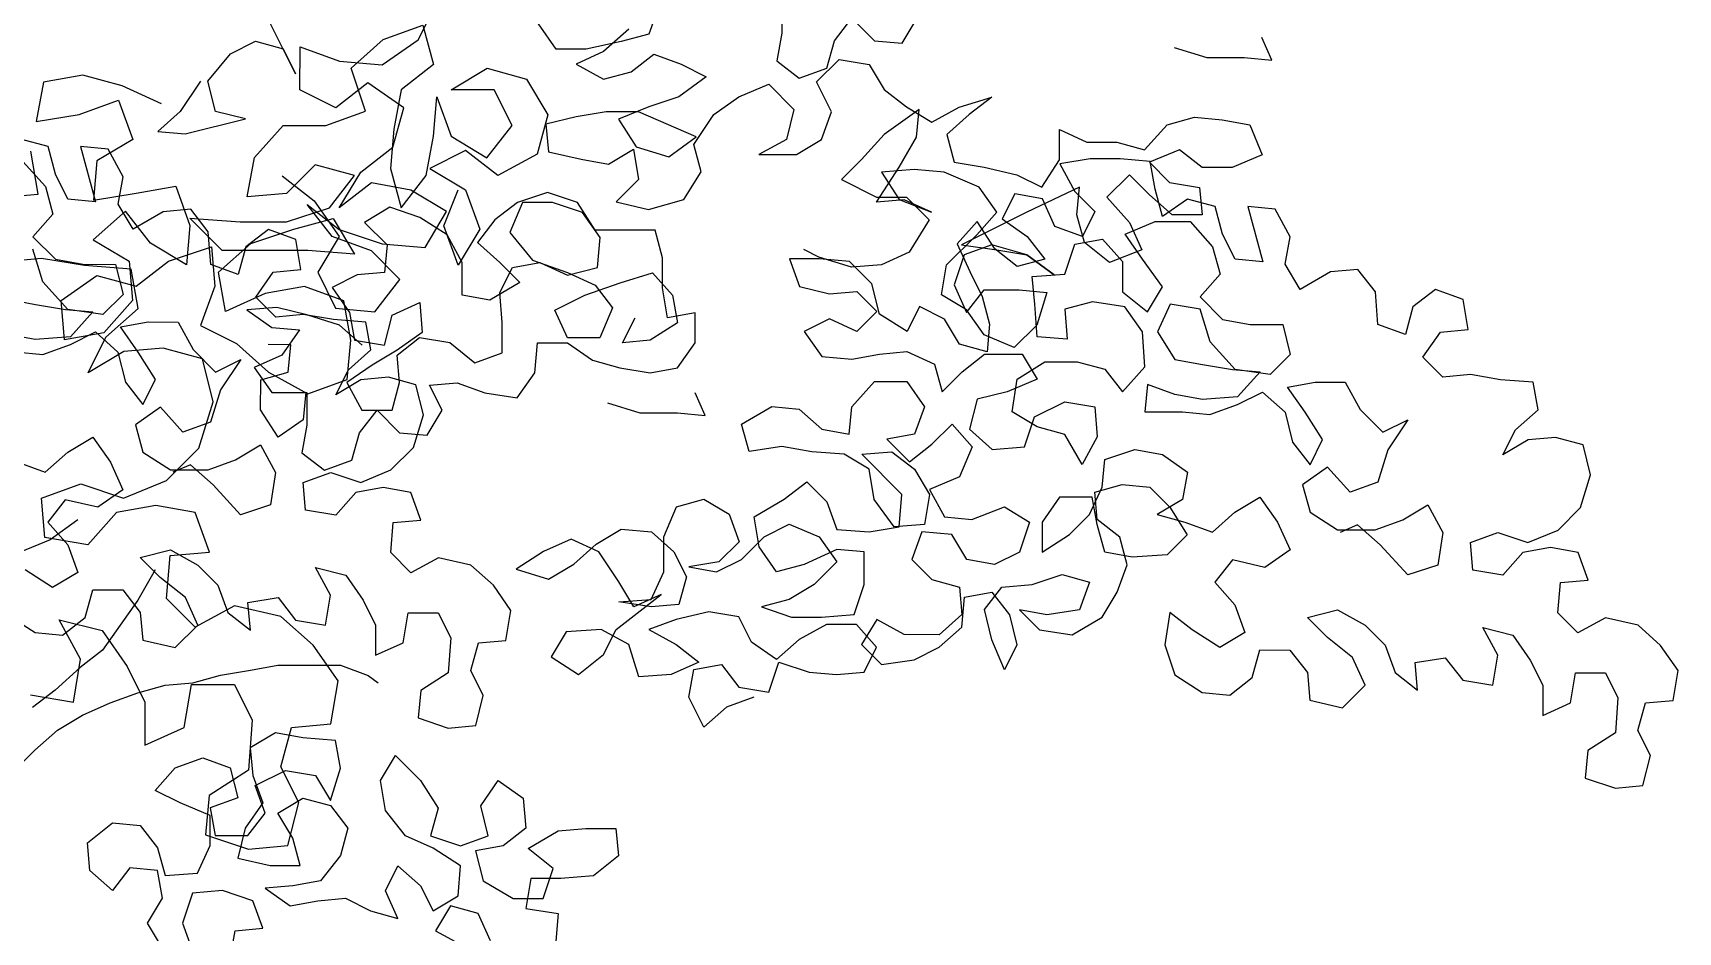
# Model space of a CAD drawing. Header units: millimetres. Extents: x -249630 to 95394, y -188036 to 109963.
# Drawn here: x -72138 to -71546, y 97135 to 97459 of the extents above; entities that cross this region are included whole.
import ezdxf

# ---------------------------------------------------------------- set-up
doc = ezdxf.new("R2010")
doc.units = ezdxf.units.MM
doc.layers.add('AHojas', color=86, linetype='Continuous')
doc.layers.add('ATronco', color=36, linetype='Continuous')

# ---------------------------------------------------------------- blocks, each defined once
blk = doc.blocks.new('Arbol_01')
at = {"layer": 'AHojas'}
for p, q in [((0.54031, 2.16299), (0.5249, 2.19389)), ((0.74022, 2.1931), (0.74021, 2.17972)), ((0.68964, 2.19065), (0.68551, 2.17933)), ((0.64741, 2.17319), (0.64021, 2.18349)), ((0.76183, 2.17661), (0.76905, 2.18587)), ((0.76905, 2.18587), (0.77831, 2.17659)), ((0.78963, 2.17555), (0.79582, 2.18585)), ((0.67728, 2.1814), (0.66697, 2.17214)), ((0.68551, 2.17933), (0.67418, 2.17625)), ((0.74021, 2.17972), (0.73814, 2.16839)), ((0.51355, 2.17125), (0.52385, 2.17639)), ((0.52385, 2.17639), (0.53517, 2.17329)), ((0.53517, 2.17329), (0.54031, 2.16299)), ((0.67418, 2.17625), (0.65976, 2.17317)), ((0.75873, 2.16529), (0.76183, 2.17661)), ((0.77831, 2.17659), (0.78963, 2.17555)), ((0.90151, 2.1738), (0.91489, 2.16967)), ((0.94166, 2.16862), (0.93755, 2.17789)), ((0.50427, 2.15993), (0.51355, 2.17125)), ((0.65976, 2.17317), (0.64741, 2.17319)), ((0.66697, 2.17214), (0.65564, 2.167)), ((0.67829, 2.16389), (0.68756, 2.17109)), ((0.68756, 2.17109), (0.69889, 2.16696)), ((0.75448, 2.1597), (0.76376, 2.16896)), ((0.76376, 2.16896), (0.77611, 2.16689)), ((0.91489, 2.16967), (0.93034, 2.16966)), ((0.93034, 2.16966), (0.94166, 2.16862)), ((0.65564, 2.167), (0.66696, 2.16081)), ((0.66696, 2.16081), (0.67829, 2.16389)), ((0.69889, 2.16696), (0.70918, 2.1618)), ((0.73814, 2.16839), (0.7474, 2.16118)), ((0.7474, 2.16118), (0.75873, 2.16529)), ((0.77611, 2.16689), (0.78228, 2.15659)), ((0.50118, 2.15993), (0.49293, 2.14758)), ((0.50735, 2.14757), (0.50427, 2.15993)), ((0.70918, 2.1618), (0.69785, 2.15358)), ((0.76065, 2.14734), (0.75448, 2.1597)), ((0.72256, 2.15355), (0.73492, 2.15869)), ((0.73492, 2.15869), (0.74521, 2.14838)), ((0.78228, 2.15659), (0.79154, 2.14937)), ((0.69785, 2.15358), (0.68549, 2.14947)), ((0.71225, 2.14635), (0.72256, 2.15355)), ((0.81317, 2.14935), (0.82656, 2.15346)), ((0.82656, 2.15346), (0.81728, 2.14626)), ((0.49293, 2.14758), (0.48366, 2.13936)), ((0.5197, 2.14447), (0.50735, 2.14757)), ((0.65562, 2.14538), (0.64326, 2.1423)), ((0.66798, 2.14742), (0.65562, 2.14538)), ((0.68136, 2.14741), (0.66798, 2.14742)), ((0.68549, 2.14947), (0.67312, 2.14433)), ((0.70504, 2.13709), (0.68136, 2.14741)), ((0.70401, 2.13401), (0.71225, 2.14635)), ((0.74521, 2.14838), (0.74211, 2.13603)), ((0.75652, 2.13602), (0.76065, 2.14734)), ((0.79669, 2.14834), (0.78226, 2.13805)), ((0.79154, 2.14937), (0.80183, 2.14318)), ((0.79565, 2.13701), (0.79669, 2.14834)), ((0.80183, 2.14318), (0.81317, 2.14935)), ((0.81728, 2.14626), (0.80801, 2.13803)), ((0.89862, 2.14207), (0.90995, 2.14514)), ((0.90995, 2.14514), (0.92128, 2.1441)), ((0.49498, 2.13832), (0.5197, 2.14447)), ((0.64326, 2.1423), (0.64428, 2.13097)), ((0.67312, 2.14433), (0.68032, 2.133)), ((0.88935, 2.13178), (0.89862, 2.14207)), ((0.92128, 2.1441), (0.9326, 2.14203)), ((0.9326, 2.14203), (0.93774, 2.12967)), ((0.43854, 2.1331), (0.42721, 2.13619)), ((0.48366, 2.13936), (0.49498, 2.13832)), ((0.6937, 2.12887), (0.70504, 2.13709)), ((0.74211, 2.13603), (0.73077, 2.12986)), ((0.74622, 2.12985), (0.75652, 2.13602)), ((0.78226, 2.13805), (0.77299, 2.12776)), ((0.78843, 2.12466), (0.79565, 2.13701)), ((0.80801, 2.13803), (0.81109, 2.1267)), ((0.85433, 2.12769), (0.85434, 2.14005)), ((0.85434, 2.14005), (0.86567, 2.13489)), ((0.44162, 2.12177), (0.43854, 2.1331)), ((0.45192, 2.13308), (0.45808, 2.11042)), ((0.46325, 2.13204), (0.45192, 2.13308)), ((0.46942, 2.12071), (0.46325, 2.13204)), ((0.64428, 2.13097), (0.65766, 2.12787)), ((0.66899, 2.1258), (0.67929, 2.13197)), ((0.67929, 2.13197), (0.68134, 2.11961)), ((0.68032, 2.133), (0.6937, 2.12887)), ((0.70708, 2.12268), (0.70401, 2.13401)), ((0.86567, 2.13489), (0.87802, 2.13488)), ((0.87802, 2.13488), (0.88935, 2.13178)), ((0.90376, 2.13176), (0.8914, 2.12663)), ((0.91302, 2.12455), (0.90376, 2.13176)), ((0.42823, 2.12693), (0.43749, 2.11662)), ((0.65766, 2.12787), (0.66899, 2.1258)), ((0.73077, 2.12986), (0.74622, 2.12985)), ((0.77299, 2.12776), (0.76474, 2.11953)), ((0.81109, 2.1267), (0.82344, 2.12463)), ((0.84711, 2.11637), (0.85433, 2.12769)), ((0.86692, 2.12802), (0.85456, 2.12597)), ((0.85456, 2.12597), (0.86073, 2.11464)), ((0.87927, 2.12801), (0.86692, 2.12802)), ((0.89163, 2.12697), (0.87927, 2.12801)), ((0.8914, 2.12663), (0.89963, 2.11838)), ((0.89368, 2.11564), (0.89163, 2.12697)), ((0.93774, 2.12967), (0.92538, 2.12454)), ((0.44675, 2.11146), (0.44162, 2.12177)), ((0.69987, 2.11136), (0.70708, 2.12268)), ((0.77915, 2.11025), (0.78843, 2.12466)), ((0.79461, 2.12363), (0.78122, 2.12261)), ((0.78122, 2.12261), (0.78842, 2.11128)), ((0.80696, 2.12259), (0.79461, 2.12363)), ((0.82137, 2.11639), (0.80696, 2.12259)), ((0.82344, 2.12463), (0.83682, 2.12153)), ((0.83682, 2.12153), (0.84711, 2.11637)), ((0.88316, 2.12149), (0.87388, 2.11223)), ((0.89139, 2.11324), (0.88316, 2.12149)), ((0.92538, 2.12454), (0.91302, 2.12455)), ((0.43749, 2.11662), (0.44057, 2.10529)), ((0.46735, 2.10939), (0.46942, 2.12071)), ((0.68134, 2.11961), (0.67206, 2.11035)), ((0.76474, 2.11953), (0.77915, 2.11231)), ((0.82857, 2.10609), (0.82137, 2.11639)), ((0.89963, 2.11838), (0.91198, 2.11631)), ((0.64389, 2.11424), (0.63153, 2.11013)), ((0.65624, 2.11011), (0.64389, 2.11424)), ((0.77915, 2.11231), (0.79151, 2.1123)), ((0.79151, 2.1123), (0.80077, 2.10303)), ((0.83601, 2.11364), (0.83086, 2.10334)), ((0.84734, 2.11157), (0.83601, 2.11364)), ((0.86256, 2.11636), (0.84093, 2.10608)), ((0.86073, 2.11464), (0.86896, 2.1064)), ((0.86152, 2.10503), (0.86256, 2.11636)), ((0.87388, 2.11223), (0.88314, 2.10192)), ((0.90065, 2.10499), (0.89139, 2.11324)), ((0.89676, 2.10431), (0.89368, 2.11564)), ((0.91198, 2.11631), (0.913, 2.10498)), ((0.45808, 2.11042), (0.44675, 2.11146)), ((0.47351, 2.09908), (0.46735, 2.10939)), ((0.4972, 2.1073), (0.48588, 2.10628)), ((0.5044, 2.09803), (0.4972, 2.1073)), ((0.57902, 2.10812), (0.56871, 2.10195)), ((0.59137, 2.10399), (0.57902, 2.10812)), ((0.63153, 2.11013), (0.62226, 2.10293)), ((0.63359, 2.11013), (0.62843, 2.09778)), ((0.64595, 2.11012), (0.63359, 2.11013)), ((0.6583, 2.10599), (0.64595, 2.11012)), ((0.66344, 2.09878), (0.65624, 2.11011)), ((0.67206, 2.11035), (0.68545, 2.10725)), ((0.68545, 2.10725), (0.69987, 2.11136)), ((0.79048, 2.11127), (0.77915, 2.11025)), ((0.78842, 2.11128), (0.8018, 2.10612)), ((0.8018, 2.10612), (0.79048, 2.11127)), ((0.85248, 2.10023), (0.84734, 2.11157)), ((0.90706, 2.11151), (0.89676, 2.10431)), ((0.91838, 2.10841), (0.90706, 2.11151)), ((0.92146, 2.09708), (0.91838, 2.10841)), ((0.93177, 2.1084), (0.93793, 2.08574)), ((0.9431, 2.10736), (0.93177, 2.1084)), ((0.94926, 2.09603), (0.9431, 2.10736)), ((0.44057, 2.10529), (0.43232, 2.09603)), ((0.48588, 2.10628), (0.47351, 2.09908)), ((0.60269, 2.09677), (0.59137, 2.10399)), ((0.62226, 2.10293), (0.61504, 2.09367)), ((0.6655, 2.09568), (0.6583, 2.10599)), ((0.80077, 2.10303), (0.79252, 2.08965)), ((0.82056, 2.10232), (0.81231, 2.09306)), ((0.84093, 2.10608), (0.81414, 2.09272)), ((0.82033, 2.09683), (0.82857, 2.10609)), ((0.82776, 2.09099), (0.82056, 2.10232)), ((0.83086, 2.10334), (0.84115, 2.09613)), ((0.8646, 2.0937), (0.86152, 2.10503)), ((0.86896, 2.1064), (0.8638, 2.09611)), ((0.88131, 2.09712), (0.89367, 2.10226)), ((0.89367, 2.10226), (0.90808, 2.10224)), ((0.913, 2.10498), (0.90065, 2.10499)), ((0.90808, 2.10224), (0.91734, 2.09194)), ((0.50542, 2.08464), (0.5044, 2.09803)), ((0.52912, 2.09903), (0.51984, 2.09183)), ((0.54044, 2.0949), (0.52912, 2.09903)), ((0.56871, 2.10195), (0.57797, 2.09268)), ((0.62843, 2.09778), (0.63769, 2.08644)), ((0.68815, 2.09875), (0.66344, 2.09878)), ((0.69123, 2.08742), (0.68815, 2.09875)), ((0.8638, 2.09611), (0.85248, 2.10023)), ((0.88314, 2.10192), (0.88828, 2.09059)), ((0.43232, 2.09603), (0.44158, 2.08676)), ((0.54249, 2.08255), (0.54044, 2.0949)), ((0.60886, 2.08544), (0.60269, 2.09677)), ((0.61504, 2.09367), (0.6243, 2.08543)), ((0.66446, 2.08333), (0.6655, 2.09568)), ((0.80796, 2.08449), (0.82033, 2.09683)), ((0.81231, 2.09306), (0.81745, 2.08173)), ((0.81414, 2.09272), (0.82856, 2.09065)), ((0.84115, 2.09613), (0.84835, 2.08685)), ((0.85658, 2.08067), (0.86071, 2.09302)), ((0.86071, 2.09302), (0.87204, 2.09507)), ((0.87489, 2.08545), (0.8646, 2.0937)), ((0.87204, 2.09507), (0.88027, 2.08579)), ((0.8885, 2.08682), (0.88131, 2.09712)), ((0.9266, 2.08678), (0.92146, 2.09708)), ((0.94719, 2.0847), (0.94926, 2.09603)), ((0.43643, 2.07749), (0.43232, 2.09088)), ((0.51984, 2.09183), (0.51674, 2.08051)), ((0.57797, 2.09268), (0.57693, 2.08135)), ((0.75545, 2.08762), (0.74927, 2.09072)), ((0.79252, 2.08965), (0.78119, 2.08451)), ((0.81517, 2.0886), (0.81104, 2.07625)), ((0.8265, 2.09271), (0.81517, 2.0886)), ((0.84091, 2.08857), (0.8265, 2.09271)), ((0.83702, 2.08377), (0.82776, 2.09099)), ((0.82856, 2.09065), (0.84091, 2.08857)), ((0.85223, 2.08033), (0.84091, 2.08857)), ((0.84091, 2.08857), (0.85223, 2.08033)), ((0.88828, 2.09059), (0.87489, 2.08545)), ((0.91734, 2.09194), (0.92042, 2.08061)), ((0.44158, 2.08676), (0.45291, 2.08469)), ((0.45291, 2.08469), (0.46629, 2.08468)), ((0.46629, 2.08468), (0.46937, 2.07232)), ((0.51674, 2.08051), (0.50542, 2.08464)), ((0.60884, 2.07205), (0.60886, 2.08544)), ((0.62429, 2.07307), (0.62945, 2.08336)), ((0.6243, 2.08543), (0.63253, 2.07718)), ((0.62945, 2.08336), (0.64078, 2.08541)), ((0.63769, 2.08644), (0.6521, 2.08128)), ((0.64078, 2.08541), (0.6521, 2.08025)), ((0.6521, 2.08025), (0.66446, 2.08333)), ((0.69122, 2.07507), (0.69123, 2.08742)), ((0.74332, 2.08695), (0.74743, 2.07562)), ((0.75568, 2.08694), (0.74332, 2.08695)), ((0.76883, 2.08349), (0.75545, 2.08762)), ((0.76803, 2.0859), (0.75568, 2.08694)), ((0.77729, 2.07662), (0.76803, 2.0859)), ((0.78119, 2.08451), (0.76883, 2.08349)), ((0.80589, 2.07213), (0.80796, 2.08449)), ((0.84835, 2.08685), (0.83702, 2.08377)), ((0.88027, 2.08579), (0.88025, 2.07344)), ((0.89673, 2.07548), (0.8885, 2.08682)), ((0.93793, 2.08574), (0.9266, 2.08678)), ((0.95336, 2.0744), (0.94719, 2.0847)), ((0.52394, 2.07124), (0.53116, 2.08153)), ((0.53116, 2.08153), (0.54249, 2.08255)), ((0.5656, 2.08033), (0.5553, 2.07519)), ((0.57693, 2.08135), (0.5656, 2.08033)), ((0.6521, 2.08128), (0.66342, 2.07612)), ((0.67372, 2.07714), (0.68711, 2.08125)), ((0.68711, 2.08125), (0.69534, 2.07197)), ((0.81745, 2.08173), (0.82259, 2.07143)), ((0.84319, 2.07965), (0.85658, 2.08067)), ((0.84421, 2.06832), (0.84319, 2.07965)), ((0.92042, 2.08061), (0.91217, 2.07135)), ((0.96573, 2.0816), (0.95336, 2.0744)), ((0.97705, 2.08262), (0.96573, 2.0816)), ((0.98425, 2.07334), (0.97705, 2.08262)), ((0.44671, 2.06616), (0.43643, 2.07749)), ((0.5553, 2.07519), (0.5625, 2.06489)), ((0.63253, 2.07718), (0.62017, 2.06998)), ((0.6593, 2.07201), (0.67372, 2.07714)), ((0.66342, 2.07612), (0.67062, 2.06685)), ((0.69327, 2.06271), (0.69122, 2.07507)), ((0.74743, 2.07562), (0.75978, 2.07252)), ((0.78037, 2.06426), (0.77729, 2.07662)), ((0.81104, 2.07625), (0.81618, 2.06491)), ((0.81618, 2.06491), (0.82339, 2.07418)), ((0.82339, 2.07418), (0.83781, 2.07416)), ((0.83781, 2.07416), (0.84913, 2.07312)), ((0.89054, 2.06519), (0.89673, 2.07548)), ((1.00896, 2.07435), (0.99969, 2.06715)), ((1.02029, 2.07022), (1.00896, 2.07435)), ((0.422, 2.0703), (0.43333, 2.06823)), ((0.46937, 2.07232), (0.46113, 2.06409)), ((0.53217, 2.06299), (0.52394, 2.07124)), ((0.62017, 2.06998), (0.60884, 2.07205)), ((0.62531, 2.06071), (0.62429, 2.07307)), ((0.64694, 2.06584), (0.6593, 2.07201)), ((0.69534, 2.07197), (0.69739, 2.06065)), ((0.75978, 2.07252), (0.77111, 2.07354)), ((0.77111, 2.07354), (0.77934, 2.06529)), ((0.81618, 2.06594), (0.80589, 2.07213)), ((0.82259, 2.07143), (0.82567, 2.0601)), ((0.84913, 2.07312), (0.845, 2.05974)), ((0.86789, 2.06933), (0.85656, 2.06625)), ((0.88128, 2.06726), (0.86789, 2.06933)), ((0.88025, 2.07344), (0.89054, 2.06519)), ((0.91217, 2.07135), (0.92143, 2.06207)), ((0.98527, 2.05996), (0.98425, 2.07334)), ((1.02234, 2.05786), (1.02029, 2.07022)), ((0.43333, 2.06823), (0.44568, 2.06616)), ((0.44568, 2.06616), (0.45701, 2.06512)), ((0.46113, 2.06409), (0.44671, 2.06616)), ((0.45701, 2.06512), (0.44773, 2.05483)), ((0.53264, 2.06697), (0.52028, 2.06596)), ((0.52028, 2.06596), (0.53058, 2.05874)), ((0.545, 2.06387), (0.53264, 2.06697)), ((0.5625, 2.06489), (0.56455, 2.05356)), ((0.58, 2.06384), (0.59134, 2.06898)), ((0.59134, 2.06898), (0.59235, 2.05662)), ((0.65207, 2.05451), (0.64694, 2.06584)), ((0.67062, 2.06685), (0.66546, 2.0545)), ((0.7046, 2.06476), (0.69327, 2.06271)), ((0.70459, 2.0524), (0.7046, 2.06476)), ((0.77934, 2.06529), (0.77109, 2.05706)), ((0.79684, 2.06734), (0.79169, 2.05704)), ((0.80714, 2.06218), (0.79684, 2.06734)), ((0.82338, 2.05564), (0.81618, 2.06594)), ((0.84523, 2.05494), (0.84421, 2.06832)), ((0.85656, 2.06625), (0.85758, 2.05389)), ((0.88848, 2.05695), (0.88128, 2.06726)), ((0.89981, 2.06827), (0.89465, 2.05695)), ((0.91217, 2.0662), (0.89981, 2.06827)), ((0.91627, 2.05281), (0.91217, 2.0662)), ((0.99969, 2.06715), (0.99659, 2.05583)), ((0.46833, 2.05893), (0.47966, 2.06098)), ((0.47966, 2.06098), (0.49201, 2.06097)), ((0.49201, 2.06097), (0.49818, 2.04964)), ((0.5435, 2.06401), (0.53217, 2.06299)), ((0.55586, 2.06194), (0.5435, 2.06401)), ((0.55838, 2.05974), (0.545, 2.06387)), ((0.56924, 2.0609), (0.55586, 2.06194)), ((0.56764, 2.0515), (0.55838, 2.05974)), ((0.57129, 2.04957), (0.56924, 2.0609)), ((0.5769, 2.05149), (0.58, 2.06384)), ((0.6253, 2.04836), (0.62531, 2.06071)), ((0.67472, 2.05243), (0.67988, 2.06272)), ((0.69739, 2.06065), (0.68605, 2.05345)), ((0.75977, 2.06222), (0.74947, 2.05708)), ((0.77109, 2.05706), (0.75977, 2.06222)), ((0.79169, 2.05704), (0.78037, 2.06426)), ((0.81331, 2.05188), (0.80714, 2.06218)), ((0.82567, 2.0601), (0.82463, 2.04878)), ((0.845, 2.05974), (0.83573, 2.05048)), ((0.92143, 2.06207), (0.93276, 2.06)), ((0.93276, 2.06), (0.94614, 2.05999)), ((0.94614, 2.05999), (0.94922, 2.04763)), ((0.99659, 2.05583), (0.98527, 2.05996)), ((0.43332, 2.05381), (0.42199, 2.05588)), ((0.44773, 2.05174), (0.45803, 2.05688)), ((0.45803, 2.05688), (0.46729, 2.04864)), ((0.47553, 2.04863), (0.46833, 2.05893)), ((0.53058, 2.05874), (0.5419, 2.0577)), ((0.5419, 2.0577), (0.53468, 2.04741)), ((0.59235, 2.05662), (0.58205, 2.04943)), ((0.74947, 2.05708), (0.75667, 2.04678)), ((0.83573, 2.05048), (0.82338, 2.05564)), ((0.85758, 2.05389), (0.84523, 2.05494)), ((0.88949, 2.04254), (0.88848, 2.05695)), ((0.89465, 2.05695), (0.90185, 2.04562)), ((1.00379, 2.04655), (1.01101, 2.05684)), ((1.01101, 2.05684), (1.02234, 2.05786)), ((0.44773, 2.05483), (0.43332, 2.05381)), ((0.4364, 2.04763), (0.44773, 2.05174)), ((0.53834, 2.05166), (0.52907, 2.05167)), ((0.5373, 2.04033), (0.53834, 2.05166)), ((0.56455, 2.05356), (0.5769, 2.05149)), ((0.58205, 2.04737), (0.59132, 2.05456)), ((0.59132, 2.05456), (0.60368, 2.05249)), ((0.60368, 2.05249), (0.61397, 2.04425)), ((0.63867, 2.04011), (0.63972, 2.05246)), ((0.63972, 2.05246), (0.65207, 2.05245)), ((0.66546, 2.0545), (0.65207, 2.05451)), ((0.65207, 2.05245), (0.66236, 2.04523)), ((0.68605, 2.05345), (0.67472, 2.05243)), ((0.69737, 2.04211), (0.70459, 2.0524)), ((0.82463, 2.04878), (0.81331, 2.05188)), ((0.92656, 2.04147), (0.91627, 2.05281)), ((0.42507, 2.04867), (0.4364, 2.04763)), ((0.46729, 2.04864), (0.47037, 2.03628)), ((0.48273, 2.03729), (0.47553, 2.04863)), ((0.49818, 2.04964), (0.50744, 2.04036)), ((0.50744, 2.04036), (0.51774, 2.0455)), ((0.51774, 2.0455), (0.50949, 2.03315)), ((0.53468, 2.04741), (0.52335, 2.04227)), ((0.56201, 2.04134), (0.57129, 2.04957)), ((0.58205, 2.04943), (0.57175, 2.04326)), ((0.58307, 2.03604), (0.58205, 2.04737)), ((0.61397, 2.04425), (0.6253, 2.04836)), ((0.75667, 2.04678), (0.76902, 2.04574)), ((0.76902, 2.04574), (0.78035, 2.04779)), ((0.78035, 2.04779), (0.79168, 2.04881)), ((0.79168, 2.04881), (0.803, 2.04365)), ((0.81432, 2.04055), (0.8236, 2.04775)), ((0.8236, 2.04775), (0.83904, 2.04773)), ((0.83904, 2.04773), (0.84521, 2.03743)), ((0.90185, 2.04562), (0.91318, 2.04355)), ((0.94922, 2.04763), (0.94097, 2.0394)), ((1.01202, 2.03831), (1.00379, 2.04655)), ((0.52335, 2.04227), (0.53055, 2.03197)), ((0.55686, 2.03105), (0.56201, 2.04134)), ((0.57175, 2.04326), (0.56144, 2.03606)), ((0.66236, 2.04523), (0.67369, 2.04213)), ((0.67369, 2.04213), (0.68604, 2.04006)), ((0.68604, 2.04006), (0.69737, 2.04211)), ((0.803, 2.04365), (0.80608, 2.03232)), ((0.83697, 2.03744), (0.84831, 2.04464)), ((0.84831, 2.04464), (0.86169, 2.04462)), ((0.86169, 2.04462), (0.87302, 2.04152)), ((0.87302, 2.04152), (0.88022, 2.03225)), ((0.88022, 2.03225), (0.88949, 2.04254)), ((0.91318, 2.04355), (0.92553, 2.04148)), ((0.92553, 2.04148), (0.93686, 2.04044)), ((0.94097, 2.0394), (0.92656, 2.04147)), ((0.47037, 2.03628), (0.47757, 2.027)), ((0.47757, 2.027), (0.48273, 2.03729)), ((0.52596, 2.0249), (0.52597, 2.03726)), ((0.52597, 2.03726), (0.5373, 2.04033)), ((0.56716, 2.03722), (0.55686, 2.03105)), ((0.56144, 2.03606), (0.56761, 2.02473)), ((0.57849, 2.03824), (0.56716, 2.03722)), ((0.58981, 2.03514), (0.57849, 2.03824)), ((0.57997, 2.02471), (0.58307, 2.03604)), ((0.59542, 2.035), (0.60675, 2.03602)), ((0.60675, 2.03602), (0.61807, 2.03189)), ((0.63146, 2.02982), (0.63867, 2.04011)), ((0.76901, 2.02617), (0.77828, 2.03646)), ((0.77828, 2.03646), (0.79167, 2.03645)), ((0.79167, 2.03645), (0.79887, 2.02615)), ((0.80608, 2.03232), (0.81432, 2.04055)), ((0.84521, 2.03743), (0.83285, 2.03229)), ((0.8349, 2.02405), (0.83697, 2.03744)), ((0.93686, 2.04044), (0.92758, 2.03015)), ((0.94818, 2.03425), (0.95951, 2.0363)), ((0.95951, 2.0363), (0.97186, 2.03629)), ((0.97186, 2.03629), (0.97803, 2.02495)), ((1.02335, 2.03933), (1.01202, 2.03831)), ((1.0357, 2.03726), (1.02335, 2.03933)), ((1.04909, 2.03621), (1.0357, 2.03726)), ((1.05114, 2.02489), (1.04909, 2.03621)), ((0.50949, 2.03315), (0.50536, 2.01977)), ((0.53055, 2.03197), (0.54497, 2.03195)), ((0.5445, 2.03209), (0.54346, 2.02076)), ((0.54497, 2.03195), (0.54495, 2.01857)), ((0.59289, 2.02278), (0.58981, 2.03514)), ((0.60056, 2.0247), (0.59542, 2.035)), ((0.61807, 2.03189), (0.63146, 2.02982)), ((0.70868, 2.02254), (0.70457, 2.03181)), ((0.83285, 2.03229), (0.82049, 2.02922)), ((0.89052, 2.03533), (0.88948, 2.024)), ((0.90184, 2.0312), (0.89052, 2.03533)), ((0.91316, 2.02913), (0.90184, 2.0312)), ((0.92758, 2.02706), (0.93788, 2.0322)), ((0.93788, 2.0322), (0.94714, 2.02395)), ((0.95538, 2.02394), (0.94818, 2.03425)), ((0.66852, 2.02772), (0.68191, 2.02359)), ((0.82049, 2.02922), (0.81739, 2.01686)), ((0.84417, 2.02199), (0.85653, 2.02815)), ((0.85653, 2.02815), (0.86888, 2.02608)), ((0.92758, 2.03015), (0.91316, 2.02913)), ((0.91625, 2.02295), (0.92758, 2.02706)), ((0.48477, 2.02597), (0.47447, 2.01877)), ((0.49403, 2.01566), (0.48477, 2.02597)), ((0.53316, 2.01357), (0.52596, 2.0249)), ((0.56657, 2.01546), (0.57379, 2.02472)), ((0.56761, 2.02473), (0.57997, 2.02471)), ((0.57379, 2.02472), (0.58305, 2.01544)), ((0.58876, 2.0094), (0.59289, 2.02278)), ((0.59437, 2.0144), (0.60056, 2.0247)), ((0.68191, 2.02359), (0.69735, 2.02358)), ((0.69735, 2.02358), (0.70868, 2.02254)), ((0.72369, 2.01901), (0.73606, 2.0262)), ((0.73606, 2.0262), (0.74738, 2.02516)), ((0.74738, 2.02516), (0.75664, 2.01692)), ((0.76797, 2.01485), (0.76901, 2.02617)), ((0.79887, 2.02615), (0.79474, 2.01482)), ((0.84519, 2.01787), (0.8349, 2.02405)), ((0.84004, 2.00963), (0.84417, 2.02199)), ((0.86888, 2.02608), (0.8699, 2.01373)), ((0.88948, 2.024), (0.90492, 2.02399)), ((0.90492, 2.02399), (0.91625, 2.02295)), ((0.94714, 2.02395), (0.95022, 2.01159)), ((0.96257, 2.01261), (0.95538, 2.02394)), ((0.97803, 2.02495), (0.98729, 2.01568)), ((1.04186, 2.01666), (1.05114, 2.02489)), ((0.47447, 2.01877), (0.47755, 2.00744)), ((0.50536, 2.01977), (0.49403, 2.01566)), ((0.54346, 2.02076), (0.53316, 2.01357)), ((0.54495, 2.01857), (0.54288, 2.00724)), ((0.72677, 2.00768), (0.72369, 2.01901)), ((0.80194, 2.0107), (0.81019, 2.01893)), ((0.81019, 2.01893), (0.81841, 2.00965)), ((0.85652, 2.01477), (0.84519, 2.01787)), ((0.98729, 2.01568), (0.99759, 2.02082)), ((0.99759, 2.02082), (0.98934, 2.00847)), ((0.44666, 2.00747), (0.45696, 2.01364)), ((0.45696, 2.01364), (0.46416, 2.00333)), ((0.56347, 2.00414), (0.56657, 2.01546)), ((0.58305, 2.01544), (0.59437, 2.0144)), ((0.75664, 2.01692), (0.76797, 2.01485)), ((0.79474, 2.01482), (0.78341, 2.01277)), ((0.78341, 2.01277), (0.79267, 2.0035)), ((0.81739, 2.01686), (0.82665, 2.00862)), ((0.86371, 2.0024), (0.85652, 2.01477)), ((0.8699, 2.01373), (0.86371, 2.0024)), ((0.95742, 2.00232), (0.96257, 2.01261)), ((1.0367, 2.00636), (1.04186, 2.01666)), ((1.04701, 2.01253), (1.0367, 2.00636)), ((1.05833, 2.01355), (1.04701, 2.01253)), ((1.06966, 2.01045), (1.05833, 2.01355)), ((0.51564, 2.00431), (0.52595, 2.01048)), ((0.52595, 2.01048), (0.53212, 1.99915)), ((0.57948, 2.00014), (0.58876, 2.0094)), ((0.74016, 2.00973), (0.72677, 2.00768)), ((0.75251, 2.00765), (0.74016, 2.00973)), ((0.7659, 2.00661), (0.75251, 2.00765)), ((0.77311, 2.00661), (0.78546, 2.00762)), ((0.78546, 2.00762), (0.79472, 2.00041)), ((0.79267, 2.0035), (0.80194, 2.0107)), ((0.81841, 2.00965), (0.81326, 1.9973)), ((0.82665, 2.00862), (0.84004, 2.00963)), ((0.87298, 2.00446), (0.88534, 2.00856)), ((0.88534, 2.00856), (0.89667, 2.00649)), ((0.95022, 2.01159), (0.95742, 2.00232)), ((0.98934, 2.00847), (0.98521, 1.99509)), ((1.07274, 1.99809), (1.06966, 2.01045)), ((0.42606, 2.00337), (0.43738, 1.99924)), ((0.43738, 1.99924), (0.44666, 2.00747)), ((0.46416, 2.00333), (0.4693, 1.992)), ((0.47755, 2.00744), (0.48887, 2.00022)), ((0.50431, 2.00021), (0.51564, 2.00431)), ((0.54288, 2.00724), (0.55214, 2.00003)), ((0.55214, 2.00003), (0.56347, 2.00414)), ((0.77619, 2.00043), (0.7659, 2.00661)), ((0.78957, 1.99012), (0.77311, 2.00661)), ((0.87194, 1.99313), (0.87298, 2.00446)), ((0.89667, 2.00649), (0.90696, 1.99928)), ((0.48887, 2.00022), (0.50431, 2.00021)), ((0.49711, 2.00227), (0.4899, 1.99919)), ((0.50637, 1.99403), (0.49711, 2.00227)), ((0.53212, 1.99915), (0.53004, 1.98577)), ((0.54344, 1.99502), (0.55477, 1.99913)), ((0.55477, 1.99913), (0.56712, 1.995)), ((0.56712, 1.995), (0.57948, 2.00014)), ((0.77824, 1.98807), (0.77619, 2.00043)), ((0.79472, 2.00041), (0.80089, 1.99011)), ((0.90696, 1.99928), (0.90489, 1.98795)), ((0.96462, 2.00128), (0.95432, 1.99408)), ((0.97388, 1.99098), (0.96462, 2.00128)), ((1.0686, 1.98471), (1.07274, 1.99809)), ((0.51768, 1.98166), (0.50637, 1.99403)), ((0.54446, 1.98369), (0.54344, 1.99502)), ((0.74117, 1.9881), (0.75044, 1.9953)), ((0.75044, 1.9953), (0.75867, 1.98706)), ((0.81326, 1.9973), (0.80089, 1.99217)), ((0.86885, 1.99107), (0.88018, 1.99415)), ((0.88018, 1.99415), (0.89151, 1.99311)), ((0.95432, 1.99408), (0.9574, 1.98275)), ((0.98521, 1.99509), (0.97388, 1.99098)), ((0.4693, 1.992), (0.45899, 1.9848)), ((0.56506, 1.99088), (0.55681, 1.98162)), ((0.57639, 1.99293), (0.56506, 1.99088)), ((0.58771, 1.99086), (0.57639, 1.99293)), ((0.59182, 1.97953), (0.58771, 1.99086)), ((0.78852, 1.97673), (0.78957, 1.99012)), ((0.80089, 1.99011), (0.79882, 1.97775)), ((0.80089, 1.99217), (0.80706, 1.98083)), ((0.85443, 1.98903), (0.84722, 1.97874)), ((0.86782, 1.98901), (0.85443, 1.98903)), ((0.86678, 1.98181), (0.87194, 1.99313)), ((0.86987, 1.97769), (0.86782, 1.98901)), ((0.86987, 1.97975), (0.86885, 1.99107)), ((0.89151, 1.99311), (0.89974, 1.98487)), ((0.92651, 1.98278), (0.93681, 1.98895)), ((0.93681, 1.98895), (0.94401, 1.97865)), ((0.44561, 1.9879), (0.4384, 1.97864)), ((0.45899, 1.9848), (0.44561, 1.9879)), ((0.53004, 1.98577), (0.51768, 1.98166)), ((0.69173, 1.9727), (0.69689, 1.98505)), ((0.69689, 1.98505), (0.70822, 1.98813)), ((0.70822, 1.98813), (0.71851, 1.98194)), ((0.72881, 1.9809), (0.74117, 1.9881)), ((0.75867, 1.98706), (0.76278, 1.97573)), ((0.78646, 1.97673), (0.77824, 1.98807)), ((0.81839, 1.97979), (0.83178, 1.98493)), ((0.83178, 1.98493), (0.84207, 1.97874)), ((0.90489, 1.98795), (0.89459, 1.98178)), ((0.89974, 1.98487), (0.90693, 1.97353)), ((0.99549, 1.97963), (1.00579, 1.9858)), ((1.00579, 1.9858), (1.01196, 1.97447)), ((1.05933, 1.97545), (1.0686, 1.98471)), ((0.55681, 1.98162), (0.54446, 1.98369)), ((0.58049, 1.97851), (0.59182, 1.97953)), ((0.71851, 1.98194), (0.72262, 1.97061)), ((0.73085, 1.96855), (0.72881, 1.9809)), ((0.80706, 1.98083), (0.81839, 1.97979)), ((0.85854, 1.97358), (0.86678, 1.98181)), ((0.87913, 1.97253), (0.86987, 1.97975)), ((0.89459, 1.98178), (0.90591, 1.97868)), ((0.91723, 1.97455), (0.92651, 1.98278)), ((0.9574, 1.98275), (0.96872, 1.97554)), ((0.98416, 1.97552), (0.99549, 1.97963)), ((0.4384, 1.97864), (0.44662, 1.96937)), ((0.57945, 1.96616), (0.58049, 1.97851)), ((0.66393, 1.96964), (0.67423, 1.97581)), ((0.67423, 1.97581), (0.68658, 1.97477)), ((0.68658, 1.97477), (0.69584, 1.96652)), ((0.73292, 1.97266), (0.74322, 1.9778)), ((0.74322, 1.9778), (0.75557, 1.97264)), ((0.76278, 1.97573), (0.77617, 1.97468)), ((0.77617, 1.97468), (0.78852, 1.97673)), ((0.79882, 1.97775), (0.78646, 1.97673)), ((0.79779, 1.97466), (0.79366, 1.96334)), ((0.81014, 1.97362), (0.79779, 1.97466)), ((0.84207, 1.97874), (0.83794, 1.96639)), ((0.84722, 1.97874), (0.84721, 1.96638)), ((0.87295, 1.96636), (0.86987, 1.97769)), ((0.90591, 1.97868), (0.91723, 1.97455)), ((0.94401, 1.97865), (0.94915, 1.96732)), ((0.96872, 1.97554), (0.98416, 1.97552)), ((0.97696, 1.97759), (0.96975, 1.97451)), ((0.98622, 1.96934), (0.97696, 1.97759)), ((1.01196, 1.97447), (1.00989, 1.96108)), ((1.02329, 1.97034), (1.03462, 1.97445)), ((1.03462, 1.97445), (1.04697, 1.97032)), ((1.04697, 1.97032), (1.05933, 1.97545)), ((0.65363, 1.97171), (0.6423, 1.96657)), ((0.66495, 1.96655), (0.65363, 1.97171)), ((0.65465, 1.96141), (0.66393, 1.96964)), ((0.69172, 1.95829), (0.69173, 1.9727)), ((0.72262, 1.97061), (0.71437, 1.96238)), ((0.72364, 1.9634), (0.73292, 1.97266)), ((0.75557, 1.97264), (0.76277, 1.96234)), ((0.81631, 1.96332), (0.81014, 1.97362)), ((0.84721, 1.96638), (0.85854, 1.97358)), ((0.88221, 1.9612), (0.87913, 1.97253)), ((0.90693, 1.97353), (0.89869, 1.9653)), ((1.0243, 1.95901), (1.02329, 1.97034)), ((0.44662, 1.96937), (0.45073, 1.95804)), ((0.47648, 1.96419), (0.48884, 1.96727)), ((0.48884, 1.96727), (0.50016, 1.96108)), ((0.58768, 1.95791), (0.57945, 1.96616)), ((0.6423, 1.96657), (0.63097, 1.95937)), ((0.67318, 1.95418), (0.66495, 1.96655)), ((0.69584, 1.96652), (0.70098, 1.95622)), ((0.73805, 1.95824), (0.73085, 1.96855)), ((0.76277, 1.96749), (0.74938, 1.96132)), ((0.7741, 1.96645), (0.76277, 1.96749)), ((0.77409, 1.95306), (0.7741, 1.96645)), ((0.83794, 1.96639), (0.82764, 1.96125)), ((0.88427, 1.96429), (0.87295, 1.96636)), ((0.89869, 1.9653), (0.88427, 1.96429)), ((0.94915, 1.96732), (0.93884, 1.96012)), ((0.99753, 1.95698), (0.98622, 1.96934)), ((1.0449, 1.9662), (1.03666, 1.95694)), ((1.05623, 1.96825), (1.0449, 1.9662)), ((1.06756, 1.96618), (1.05623, 1.96825)), ((1.07167, 1.95485), (1.06756, 1.96618)), ((0.48471, 1.95595), (0.47648, 1.96419)), ((0.50016, 1.96108), (0.50839, 1.95284)), ((0.59901, 1.96408), (0.58768, 1.95791)), ((0.6124, 1.96098), (0.59901, 1.96408)), ((0.62165, 1.95273), (0.6124, 1.96098)), ((0.64435, 1.95524), (0.65465, 1.96141)), ((0.71437, 1.96238), (0.70202, 1.96034)), ((0.70202, 1.96034), (0.71334, 1.95827)), ((0.71334, 1.95827), (0.72364, 1.9634)), ((0.74938, 1.96132), (0.73805, 1.95824)), ((0.76277, 1.96234), (0.75349, 1.95308)), ((0.79366, 1.96334), (0.80189, 1.9551)), ((0.82764, 1.96125), (0.81631, 1.96332)), ((0.87808, 1.94988), (0.88221, 1.9612)), ((0.92546, 1.96322), (0.91824, 1.95396)), ((0.93884, 1.96012), (0.92546, 1.96322)), ((1.00989, 1.96108), (0.99753, 1.95698)), ((0.44043, 1.95187), (0.42911, 1.95909)), ((0.45073, 1.95804), (0.44043, 1.95187)), ((0.495, 1.9477), (0.48471, 1.95595)), ((0.54855, 1.96001), (0.56091, 1.95691)), ((0.55472, 1.94868), (0.54855, 1.96001)), ((0.56091, 1.95691), (0.56811, 1.9466)), ((0.63097, 1.95937), (0.64435, 1.95524)), ((0.68656, 1.94696), (0.69172, 1.95829)), ((0.70098, 1.95622), (0.69788, 1.94489)), ((0.84308, 1.953), (0.85544, 1.95711)), ((0.85544, 1.95711), (0.86676, 1.95401)), ((1.03666, 1.95694), (1.0243, 1.95901)), ((0.4538, 1.9395), (0.4569, 1.95083)), ((0.4569, 1.95083), (0.46926, 1.95081)), ((0.46926, 1.95081), (0.47646, 1.94154)), ((0.50839, 1.95284), (0.5125, 1.94151)), ((0.62885, 1.94243), (0.62165, 1.95273)), ((0.67935, 1.94388), (0.67318, 1.95418)), ((0.75349, 1.95308), (0.74319, 1.94691)), ((0.76996, 1.94071), (0.77409, 1.95306)), ((0.80189, 1.9551), (0.81321, 1.952)), ((0.81321, 1.952), (0.81423, 1.94067)), ((0.8235, 1.94272), (0.83072, 1.95198)), ((0.83072, 1.95198), (0.84308, 1.953)), ((0.86676, 1.95401), (0.86263, 1.94268)), ((0.91824, 1.95396), (0.92647, 1.94469)), ((1.0593, 1.94147), (1.06034, 1.95383)), ((1.06034, 1.95383), (1.07167, 1.95485)), ((0.50014, 1.93637), (0.495, 1.9477)), ((0.52074, 1.94562), (0.5331, 1.94767)), ((0.5331, 1.94767), (0.5403, 1.93839)), ((0.55265, 1.93632), (0.55472, 1.94868)), ((0.56811, 1.9466), (0.57324, 1.9363)), ((0.67213, 1.93462), (0.69068, 1.94902)), ((0.67317, 1.94595), (0.68656, 1.94696)), ((0.68656, 1.94387), (0.67317, 1.94595)), ((0.69068, 1.94902), (0.67935, 1.94388)), ((0.74319, 1.94691), (0.73186, 1.94383)), ((0.81423, 1.93552), (0.81527, 1.94788)), ((0.81527, 1.94788), (0.8266, 1.94992)), ((0.8266, 1.94992), (0.8338, 1.94065)), ((0.87189, 1.93959), (0.87808, 1.94988)), ((0.47646, 1.94154), (0.47748, 1.93021)), ((0.5125, 1.94151), (0.52176, 1.93429)), ((0.52176, 1.93429), (0.52074, 1.94562)), ((0.58456, 1.92909), (0.58664, 1.94144)), ((0.58664, 1.94144), (0.59899, 1.94143)), ((0.59899, 1.94143), (0.60413, 1.93113)), ((0.62678, 1.93008), (0.62885, 1.94243)), ((0.69788, 1.94489), (0.68656, 1.94387)), ((0.71024, 1.94179), (0.69685, 1.93872)), ((0.72259, 1.93972), (0.71024, 1.94179)), ((0.73186, 1.94383), (0.74421, 1.9397)), ((0.82658, 1.93036), (0.8235, 1.94272)), ((0.83792, 1.94271), (0.84615, 1.93446)), ((0.84924, 1.94064), (0.83792, 1.94271)), ((0.86263, 1.94268), (0.84924, 1.94064)), ((0.8997, 1.94162), (0.89763, 1.92824)), ((0.90896, 1.9344), (0.8997, 1.94162)), ((0.92647, 1.94469), (0.93058, 1.93335)), ((0.95633, 1.93951), (0.96869, 1.94259)), ((0.96869, 1.94259), (0.98001, 1.9364)), ((1.06753, 1.93323), (1.0593, 1.94147)), ((0.42189, 1.94056), (0.43321, 1.93334)), ((0.44453, 1.9323), (0.4538, 1.9395)), ((0.5403, 1.93839), (0.55265, 1.93632)), ((0.69685, 1.93872), (0.68552, 1.93461)), ((0.72773, 1.92942), (0.72259, 1.93972)), ((0.74421, 1.9397), (0.75657, 1.93969)), ((0.75863, 1.9366), (0.74729, 1.93043)), ((0.75657, 1.93969), (0.76996, 1.94071)), ((0.77098, 1.93659), (0.75863, 1.9366)), ((0.77921, 1.92732), (0.77098, 1.93659)), ((0.77922, 1.93864), (0.77303, 1.92835)), ((0.79054, 1.93245), (0.77922, 1.93864)), ((0.81423, 1.94067), (0.80496, 1.93244)), ((0.8338, 1.94065), (0.83687, 1.92829)), ((0.85953, 1.93239), (0.87189, 1.93959)), ((0.96456, 1.93126), (0.95633, 1.93951)), ((1.07886, 1.9394), (1.06753, 1.93323)), ((1.09224, 1.9363), (1.07886, 1.9394)), ((0.43321, 1.93334), (0.44453, 1.9323)), ((0.49086, 1.92711), (0.50014, 1.93637)), ((0.57324, 1.9363), (0.57323, 1.92395)), ((0.65154, 1.93361), (0.64535, 1.92332)), ((0.66595, 1.93463), (0.65154, 1.93361)), ((0.67727, 1.92844), (0.66595, 1.93463)), ((0.66697, 1.92433), (0.67213, 1.93462)), ((0.68552, 1.93461), (0.69684, 1.92842)), ((0.80496, 1.93244), (0.79054, 1.93245)), ((0.80495, 1.92729), (0.81423, 1.93552)), ((0.84615, 1.93446), (0.85953, 1.93239)), ((0.92028, 1.92719), (0.90896, 1.9344)), ((0.93058, 1.93335), (0.92028, 1.92719)), ((0.98001, 1.9364), (0.98824, 1.92815)), ((1.0284, 1.93532), (1.04075, 1.93222)), ((1.03457, 1.92399), (1.0284, 1.93532)), ((1.04075, 1.93222), (1.04795, 1.92192)), ((1.1015, 1.92805), (1.09224, 1.9363)), ((0.47748, 1.93021), (0.49086, 1.92711)), ((0.57323, 1.92395), (0.58456, 1.92909)), ((0.60413, 1.93113), (0.60309, 1.91671)), ((0.61236, 1.91773), (0.61546, 1.92906)), ((0.61546, 1.92906), (0.62678, 1.93008)), ((0.68138, 1.91505), (0.67727, 1.92844)), ((0.69684, 1.92842), (0.7061, 1.9212)), ((0.73802, 1.9222), (0.72773, 1.92942)), ((0.74729, 1.93043), (0.73802, 1.9222)), ((0.77303, 1.92835), (0.78126, 1.92011)), ((0.77405, 1.91702), (0.77921, 1.92732)), ((0.79465, 1.92215), (0.80495, 1.92729)), ((0.83172, 1.918), (0.82658, 1.93036)), ((0.83687, 1.92829), (0.83172, 1.918)), ((0.89763, 1.92824), (0.90173, 1.91588)), ((0.97485, 1.92302), (0.96456, 1.93126)), ((0.98824, 1.92815), (0.99235, 1.91682)), ((1.1087, 1.91775), (1.1015, 1.92805)), ((0.64535, 1.92332), (0.65667, 1.9161)), ((0.65667, 1.9161), (0.66697, 1.92433)), ((0.93365, 1.91482), (0.93675, 1.92614)), ((0.93675, 1.92614), (0.94911, 1.92613)), ((0.94911, 1.92613), (0.95631, 1.91686)), ((0.97999, 1.91169), (0.97485, 1.92302)), ((1.00059, 1.92093), (1.01295, 1.92298)), ((1.01295, 1.92298), (1.02014, 1.91371)), ((1.0325, 1.91164), (1.03457, 1.92399)), ((0.61749, 1.90743), (0.61236, 1.91773)), ((0.7061, 1.9212), (0.69477, 1.91607)), ((0.70197, 1.90679), (0.70404, 1.91812)), ((0.70404, 1.91812), (0.71537, 1.92017)), ((0.71537, 1.92017), (0.72256, 1.91089)), ((0.73492, 1.90882), (0.73905, 1.92117)), ((0.73905, 1.92117), (0.7514, 1.91704)), ((0.78126, 1.92011), (0.79465, 1.92215)), ((1.00161, 1.90961), (1.00059, 1.92093)), ((1.04795, 1.92192), (1.05309, 1.91162)), ((1.10663, 1.90539), (1.1087, 1.91775)), ((0.60309, 1.91671), (0.59175, 1.90951)), ((0.69477, 1.91607), (0.68138, 1.91505)), ((0.7514, 1.91704), (0.76273, 1.916)), ((0.76273, 1.916), (0.77405, 1.91702)), ((0.90173, 1.91588), (0.91305, 1.90866)), ((0.92438, 1.90762), (0.93365, 1.91482)), ((0.95631, 1.91686), (0.95733, 1.90553)), ((0.99235, 1.91682), (1.00161, 1.90961)), ((1.02014, 1.91371), (1.0325, 1.91164)), ((1.06441, 1.9044), (1.06648, 1.91676)), ((1.06648, 1.91676), (1.07884, 1.91674)), ((1.07884, 1.91674), (1.08398, 1.90644)), ((0.59175, 1.90951), (0.59071, 1.89819)), ((0.72256, 1.91089), (0.73492, 1.90882)), ((0.91305, 1.90866), (0.92438, 1.90762)), ((0.97071, 1.90243), (0.97999, 1.91169)), ((1.05309, 1.91162), (1.05308, 1.89926)), ((0.61439, 1.89508), (0.61749, 1.90743)), ((0.70813, 1.89443), (0.70197, 1.90679)), ((0.72874, 1.90677), (0.71741, 1.90266)), ((0.95733, 1.90553), (0.97071, 1.90243)), ((1.05308, 1.89926), (1.06441, 1.9044)), ((1.08398, 1.90644), (1.08294, 1.89203)), ((1.0922, 1.89305), (1.0953, 1.90437)), ((1.0953, 1.90437), (1.10663, 1.90539)), ((0.71741, 1.90266), (0.70813, 1.89443)), ((0.59071, 1.89819), (0.60307, 1.89406)), ((0.60307, 1.89406), (0.61439, 1.89508)), ((0.53202, 1.89206), (0.52171, 1.8859)), ((0.54334, 1.89), (0.53202, 1.89206)), ((0.55673, 1.88895), (0.54334, 1.89)), ((1.08294, 1.89203), (1.0716, 1.88483)), ((1.09734, 1.88275), (1.0922, 1.89305)), ((0.52171, 1.8859), (0.52273, 1.87457)), ((0.55878, 1.87762), (0.55673, 1.88895)), ((1.0716, 1.88483), (1.07056, 1.87351)), ((0.49082, 1.87769), (0.50215, 1.8818)), ((0.50215, 1.8818), (0.51347, 1.87767)), ((0.57525, 1.87246), (0.58143, 1.88275)), ((0.58143, 1.88275), (0.59172, 1.87245)), ((1.09424, 1.87039), (1.09734, 1.88275)), ((0.48257, 1.86843), (0.49082, 1.87769)), ((0.51347, 1.87767), (0.51655, 1.86531)), ((0.52376, 1.87045), (0.53612, 1.87662)), ((0.53612, 1.87662), (0.54848, 1.87455)), ((0.55464, 1.86424), (0.55878, 1.87762)), ((0.52273, 1.87457), (0.52684, 1.86324)), ((0.52787, 1.85912), (0.52376, 1.87045)), ((0.54848, 1.87455), (0.55464, 1.86424)), ((0.57729, 1.8601), (0.57525, 1.87246)), ((0.59172, 1.87245), (0.59892, 1.86111)), ((0.61642, 1.86213), (0.62364, 1.87242)), ((0.62364, 1.87242), (0.63393, 1.8652)), ((1.07056, 1.87351), (1.08291, 1.86938)), ((1.08291, 1.86938), (1.09424, 1.87039)), ((0.49286, 1.86327), (0.48257, 1.86843)), ((0.50521, 1.85811), (0.49286, 1.86327)), ((0.51655, 1.86531), (0.50522, 1.8612)), ((0.50522, 1.8612), (0.50727, 1.84987)), ((0.52684, 1.86324), (0.51963, 1.85295)), ((0.53302, 1.85911), (0.54332, 1.86528)), ((0.54332, 1.86528), (0.55464, 1.86218)), ((0.55464, 1.86218), (0.56184, 1.85291)), ((0.59892, 1.86111), (0.59582, 1.84979)), ((0.6195, 1.84977), (0.61642, 1.86213)), ((0.63393, 1.8652), (0.63495, 1.85284)), ((0.5052, 1.84575), (0.50521, 1.85811)), ((0.52065, 1.84986), (0.52787, 1.85912)), ((0.53919, 1.84881), (0.53302, 1.85911)), ((0.58552, 1.8498), (0.57729, 1.8601)), ((0.45475, 1.84683), (0.46505, 1.85506)), ((0.46505, 1.85506), (0.47638, 1.85402)), ((0.47638, 1.85402), (0.48358, 1.84474)), ((0.51963, 1.85295), (0.51652, 1.84059)), ((0.56184, 1.85291), (0.55874, 1.84159)), ((0.63495, 1.85284), (0.62568, 1.84564)), ((0.63597, 1.8446), (0.64833, 1.8518)), ((0.64833, 1.8518), (0.65966, 1.85282)), ((0.65966, 1.85282), (0.67202, 1.85281)), ((0.67202, 1.85281), (0.67304, 1.84148)), ((0.45577, 1.8355), (0.45475, 1.84683)), ((0.50727, 1.84987), (0.52065, 1.84986)), ((0.54226, 1.83748), (0.53919, 1.84881)), ((0.59684, 1.84464), (0.58552, 1.8498)), ((0.59582, 1.84979), (0.60817, 1.84566)), ((0.60817, 1.84566), (0.6195, 1.84977)), ((0.48358, 1.84474), (0.48666, 1.83341)), ((0.50004, 1.83443), (0.5052, 1.84575)), ((0.60816, 1.83742), (0.59684, 1.84464)), ((0.62568, 1.84564), (0.61435, 1.84359)), ((0.61435, 1.84359), (0.61742, 1.83124)), ((0.64626, 1.83636), (0.63597, 1.8446)), ((0.51652, 1.84059), (0.52991, 1.83749)), ((0.52991, 1.83749), (0.54226, 1.83748)), ((0.55874, 1.84159), (0.5505, 1.8313)), ((0.57726, 1.82715), (0.58242, 1.83745)), ((0.58242, 1.83745), (0.59168, 1.8292)), ((0.60712, 1.82507), (0.60816, 1.83742)), ((0.67304, 1.84148), (0.66273, 1.83325)), ((0.46503, 1.82726), (0.45577, 1.8355)), ((0.47224, 1.83652), (0.46503, 1.82726)), ((0.48357, 1.83548), (0.47224, 1.83652)), ((0.48562, 1.82415), (0.48357, 1.83548)), ((0.48666, 1.83341), (0.50004, 1.83443)), ((0.64213, 1.82401), (0.64626, 1.83636)), ((0.66273, 1.83325), (0.64935, 1.83224)), ((0.53917, 1.82925), (0.52784, 1.82823)), ((0.52784, 1.82823), (0.53813, 1.82101)), ((0.5505, 1.8313), (0.53917, 1.82925)), ((0.59168, 1.8292), (0.59682, 1.8189)), ((0.61742, 1.83124), (0.62977, 1.82402)), ((0.63699, 1.83225), (0.63492, 1.81989)), ((0.64935, 1.83224), (0.63699, 1.83225)), ((0.47943, 1.81386), (0.48562, 1.82415)), ((0.49798, 1.8262), (0.49385, 1.81384)), ((0.51033, 1.82721), (0.49798, 1.8262)), ((0.52269, 1.82308), (0.51033, 1.82721)), ((0.5268, 1.81175), (0.52269, 1.82308)), ((0.53813, 1.82101), (0.54946, 1.82306)), ((0.54946, 1.82306), (0.56079, 1.82408)), ((0.56079, 1.82408), (0.57108, 1.81892)), ((0.5824, 1.81582), (0.57726, 1.82715)), ((0.59682, 1.8189), (0.60712, 1.82507)), ((0.62977, 1.82402), (0.64213, 1.82401)), ((0.57108, 1.81892), (0.5824, 1.81582)), ((0.60403, 1.82095), (0.59784, 1.81066)), ((0.61535, 1.81785), (0.60403, 1.82095)), ((0.63492, 1.81989), (0.6483, 1.81782)), ((0.4856, 1.80355), (0.47943, 1.81386)), ((0.49385, 1.81384), (0.49796, 1.80251)), ((0.62049, 1.80652), (0.61535, 1.81785)), ((0.6483, 1.81782), (0.64726, 1.8065)), ((0.5134, 1.79941), (0.51547, 1.81074)), ((0.51547, 1.81074), (0.5268, 1.81175)), ((0.59784, 1.81066), (0.60916, 1.80447)), ((0.95747, 1.52388), (0.96263, 1.53417)), ((0.94747, 1.52396), (0.9588, 1.52806)), ((0.9588, 1.52806), (0.96188, 1.51674)), ((0.92348, 1.50949), (0.92349, 1.52185)), ((0.92349, 1.52185), (0.93481, 1.51772)), ((0.93819, 1.51573), (0.94747, 1.52396)), ((0.94717, 1.51668), (0.95747, 1.52388)), ((0.93481, 1.51772), (0.94717, 1.51668)), ((0.9423, 1.50337), (0.93819, 1.51573)), ((0.96188, 1.51674), (0.9526, 1.50954)), ((0.96702, 1.50952), (0.97732, 1.51569)), ((0.97732, 1.51569), (0.98865, 1.51259)), ((0.84964, 1.51169), (0.84757, 1.50037)), ((0.86097, 1.51374), (0.84964, 1.51169)), ((0.87229, 1.51064), (0.86097, 1.51374)), ((0.88361, 1.50548), (0.87229, 1.51064)), ((0.94304, 1.51154), (0.93377, 1.50434)), ((0.95333, 1.50432), (0.94304, 1.51154)), ((0.98865, 1.51259), (0.99481, 1.50229)), ((0.85993, 1.50241), (0.87126, 1.50652)), ((0.87126, 1.50652), (0.87536, 1.49519)), ((0.93377, 1.50434), (0.92348, 1.50949)), ((0.9526, 1.50954), (0.95053, 1.49821)), ((0.96186, 1.49614), (0.9629, 1.50747)), ((0.9629, 1.50747), (0.96701, 1.49614)), ((0.97938, 1.50951), (0.96702, 1.50952)), ((0.98451, 1.49921), (0.97938, 1.50951)), ((0.84757, 1.50037), (0.85993, 1.50241)), ((0.93097, 1.49926), (0.9423, 1.50337)), ((0.95024, 1.49299), (0.95333, 1.50432)), ((0.99481, 1.50229), (0.99171, 1.49097)), ((0.91037, 1.49001), (0.91861, 1.49927)), ((0.91861, 1.49927), (0.93097, 1.49926)), ((0.95053, 1.49821), (0.94949, 1.48689)), ((0.9773, 1.48995), (0.98451, 1.49921)), ((0.84811, 1.4795), (0.84606, 1.49186)), ((0.87536, 1.49519), (0.86506, 1.48902)), ((0.94096, 1.4858), (0.95024, 1.49299)), ((0.95979, 1.48482), (0.96186, 1.49614)), ((0.97112, 1.49201), (0.96082, 1.48688)), ((0.96701, 1.49614), (0.9773, 1.48995)), ((0.98038, 1.4848), (0.97112, 1.49201)), ((0.86506, 1.48902), (0.86402, 1.4777)), ((0.9083, 1.47869), (0.91037, 1.49001)), ((0.92787, 1.48794), (0.91963, 1.47971)), ((0.9392, 1.48484), (0.92787, 1.48794)), ((0.94949, 1.48689), (0.95257, 1.47556)), ((0.96082, 1.48688), (0.97111, 1.48069)), ((0.99171, 1.49097), (0.98038, 1.4848)), ((0.91831, 1.48479), (0.92757, 1.47757)), ((0.93198, 1.47558), (0.9392, 1.48484)), ((0.93477, 1.4755), (0.94096, 1.4858)), ((0.94405, 1.4827), (0.93477, 1.4755)), ((0.95537, 1.48063), (0.94405, 1.4827)), ((0.95257, 1.47556), (0.95979, 1.48482)), ((0.83678, 1.47848), (0.84811, 1.4795)), ((0.86402, 1.4777), (0.87638, 1.47975)), ((0.87638, 1.47975), (0.88771, 1.48179)), ((0.88771, 1.48179), (0.89182, 1.47046)), ((0.91963, 1.47971), (0.9083, 1.47869)), ((0.92757, 1.47757), (0.93477, 1.46727)), ((0.96566, 1.47445), (0.95537, 1.48063)), ((0.96492, 1.4704), (0.96905, 1.48069)), ((0.97111, 1.48069), (0.97522, 1.46936)), ((0.87329, 1.4746), (0.86401, 1.46637)), ((0.88049, 1.46533), (0.87329, 1.4746)), ((0.89182, 1.47252), (0.90623, 1.47148)), ((0.90108, 1.46325), (0.89182, 1.47252)), ((0.91962, 1.47147), (0.93198, 1.47558)), ((0.92168, 1.46941), (0.93301, 1.47249)), ((0.92551, 1.47654), (0.93477, 1.46933)), ((0.93271, 1.46727), (0.92551, 1.47654)), ((0.93301, 1.47249), (0.93917, 1.46218)), ((0.95948, 1.46416), (0.96566, 1.47445)), ((0.89182, 1.47046), (0.89078, 1.45914)), ((0.90623, 1.47148), (0.91962, 1.47147)), ((0.90932, 1.4653), (0.92168, 1.46941)), ((0.93477, 1.46933), (0.94712, 1.4652)), ((0.96903, 1.45907), (0.96492, 1.4704)), ((0.97522, 1.46936), (0.96903, 1.45907)), ((0.86401, 1.46637), (0.8743, 1.46018)), ((0.89078, 1.45914), (0.88049, 1.46533)), ((0.88563, 1.46017), (0.89799, 1.46428)), ((0.89799, 1.46428), (0.89901, 1.45295)), ((0.90004, 1.45707), (0.90932, 1.4653)), ((0.92579, 1.46323), (0.90108, 1.46325)), ((0.93917, 1.46218), (0.92579, 1.46323)), ((0.93477, 1.46727), (0.92858, 1.45698)), ((0.94403, 1.46314), (0.93271, 1.46727)), ((0.95226, 1.45489), (0.94403, 1.46314)), ((0.94712, 1.4652), (0.95948, 1.46416)), ((0.84912, 1.46097), (0.83779, 1.45995)), ((0.86147, 1.4589), (0.84912, 1.46097)), ((0.87486, 1.45785), (0.86147, 1.4589)), ((0.8743, 1.46018), (0.87532, 1.44886)), ((0.87636, 1.45297), (0.88563, 1.46017)), ((0.85473, 1.44887), (0.86503, 1.45607)), ((0.86503, 1.45607), (0.87636, 1.45297)), ((0.87691, 1.44653), (0.87486, 1.45785)), ((0.90209, 1.44574), (0.90004, 1.45707)), ((0.92858, 1.45698), (0.93372, 1.44667)), ((0.94504, 1.44563), (0.95226, 1.45489)), ((0.85575, 1.43755), (0.85473, 1.44887)), ((0.87532, 1.44886), (0.86708, 1.4396)), ((0.89901, 1.45295), (0.89488, 1.44163)), ((0.91342, 1.45088), (0.90209, 1.44574)), ((0.92475, 1.45293), (0.91342, 1.45088)), ((0.93607, 1.4488), (0.92475, 1.45293)), ((0.86763, 1.4383), (0.87691, 1.44653)), ((0.93372, 1.44667), (0.94504, 1.44563)), ((0.93812, 1.43747), (0.93607, 1.4488)), ((0.86708, 1.4396), (0.85575, 1.43755)), ((0.89488, 1.44163), (0.90517, 1.43647)), ((0.86248, 1.42801), (0.86763, 1.4383)), ((0.88411, 1.43519), (0.87278, 1.43417)), ((0.89543, 1.43209), (0.88411, 1.43519)), ((0.90517, 1.43647), (0.91443, 1.42823)), ((0.93708, 1.42615), (0.93812, 1.43747)), ((0.87278, 1.43417), (0.86248, 1.42801)), ((0.89851, 1.41974), (0.89543, 1.43209)), ((0.91443, 1.42823), (0.92575, 1.42204)), ((0.92575, 1.42204), (0.93708, 1.42615)), ((0.89438, 1.40635), (0.89851, 1.41974)), ((0.8851, 1.39709), (0.89438, 1.40635)), ((0.87274, 1.39196), (0.8851, 1.39709)), ((0.84906, 1.39198), (0.86039, 1.39609)), ((0.86039, 1.39609), (0.87274, 1.39196)), ((0.85008, 1.38065), (0.84906, 1.39198)), ((0.87068, 1.38784), (0.86243, 1.37858)), ((0.88201, 1.38989), (0.87068, 1.38784)), ((0.89333, 1.38782), (0.88201, 1.38989)), ((0.89744, 1.37649), (0.89333, 1.38782)), ((0.86243, 1.37858), (0.85008, 1.38065)), ((0.88507, 1.36312), (0.88611, 1.37547)), ((0.88611, 1.37547), (0.89744, 1.37649)), ((0.8933, 1.35487), (0.88507, 1.36312)), ((0.90463, 1.36104), (0.8933, 1.35487)), ((0.91801, 1.35794), (0.90463, 1.36104)), ((0.85417, 1.35697), (0.86653, 1.35386)), ((0.86034, 1.34563), (0.85417, 1.35697)), ((0.92727, 1.34969), (0.91801, 1.35794)), ((0.86653, 1.35386), (0.87373, 1.34356)), ((0.93447, 1.33939), (0.92727, 1.34969)), ((0.85827, 1.33328), (0.86034, 1.34563)), ((0.87373, 1.34356), (0.87886, 1.33326)), ((0.84592, 1.33535), (0.85827, 1.33328)), ((0.89018, 1.32604), (0.89226, 1.3384)), ((0.89226, 1.3384), (0.90461, 1.33838)), ((0.90461, 1.33838), (0.90975, 1.32808)), ((0.9324, 1.32703), (0.93447, 1.33939)), ((0.87886, 1.33326), (0.87885, 1.3209)), ((0.87885, 1.3209), (0.89018, 1.32604)), ((0.90975, 1.32808), (0.90871, 1.31367)), ((0.91798, 1.31469), (0.92107, 1.32601)), ((0.92107, 1.32601), (0.9324, 1.32703)), ((0.90871, 1.31367), (0.89737, 1.30647)), ((0.92311, 1.30439), (0.91798, 1.31469)), ((0.89737, 1.30647), (0.89633, 1.29515)), ((0.92001, 1.29204), (0.92311, 1.30439)), ((0.89633, 1.29515), (0.90869, 1.29102)), ((0.90869, 1.29102), (0.92001, 1.29204))]:
    blk.add_line(p, q, dxfattribs=at)
at = {"layer": 'ATronco'}
for p, q in [((0.45075, 1.97966), (0.43942, 1.97143)), ((0.43942, 1.97143), (0.42706, 1.9663)), ((0.48265, 1.95904), (0.47543, 1.94669)), ((0.47543, 1.94669), (0.461, 1.92611)), ((0.461, 1.92611), (0.45173, 1.91891)), ((0.45173, 1.91891), (0.44142, 1.90965)), ((0.50939, 1.91577), (0.52174, 1.91782)), ((0.52174, 1.91782), (0.53307, 1.91987)), ((0.53307, 1.91987), (0.55881, 1.91984)), ((0.55881, 1.91984), (0.57014, 1.91571)), ((0.49806, 1.91269), (0.50939, 1.91577)), ((0.57014, 1.91571), (0.57425, 1.91262)), ((0.44142, 1.90965), (0.43215, 1.90245)), ((0.46407, 1.90448), (0.4754, 1.90859)), ((0.4754, 1.90859), (0.48673, 1.91167)), ((0.48673, 1.91167), (0.49806, 1.91269)), ((0.45274, 1.89935), (0.46407, 1.90448)), ((0.44244, 1.89318), (0.45274, 1.89935)), ((0.43316, 1.88495), (0.44244, 1.89318)), ((0.42389, 1.87569), (0.43316, 1.88495))]:
    blk.add_line(p, q, dxfattribs=at)

msp = doc.modelspace()

# ---------------------------------------------------------------- block references
for p, xscale, yscale, zscale in [((-73196.564, 95551.303), 1250, 1250, 1250), ((-72516.569, 95551.303), 875, 875, 875)]:
    msp.add_blockref('Arbol_01', p, dxfattribs=dict(xscale=xscale, yscale=yscale, zscale=zscale))

doc.saveas('drawing.dxf')
